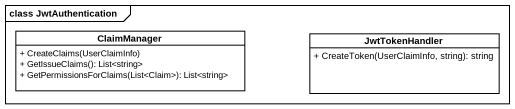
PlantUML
@startuml
mainframe class JwtAuthentication
hide circle
hide empty members
skinparam classAttributeIconSize 0
class ClaimManager {
  + CreateClaims(UserClaimInfo)
  + GetIssueClaims(): List<string>
  + GetPermissionsForClaims(List<Claim>): List<string>
}
class JwtTokenHandler {
  + CreateToken(UserClaimInfo, string): string
}
@enduml
